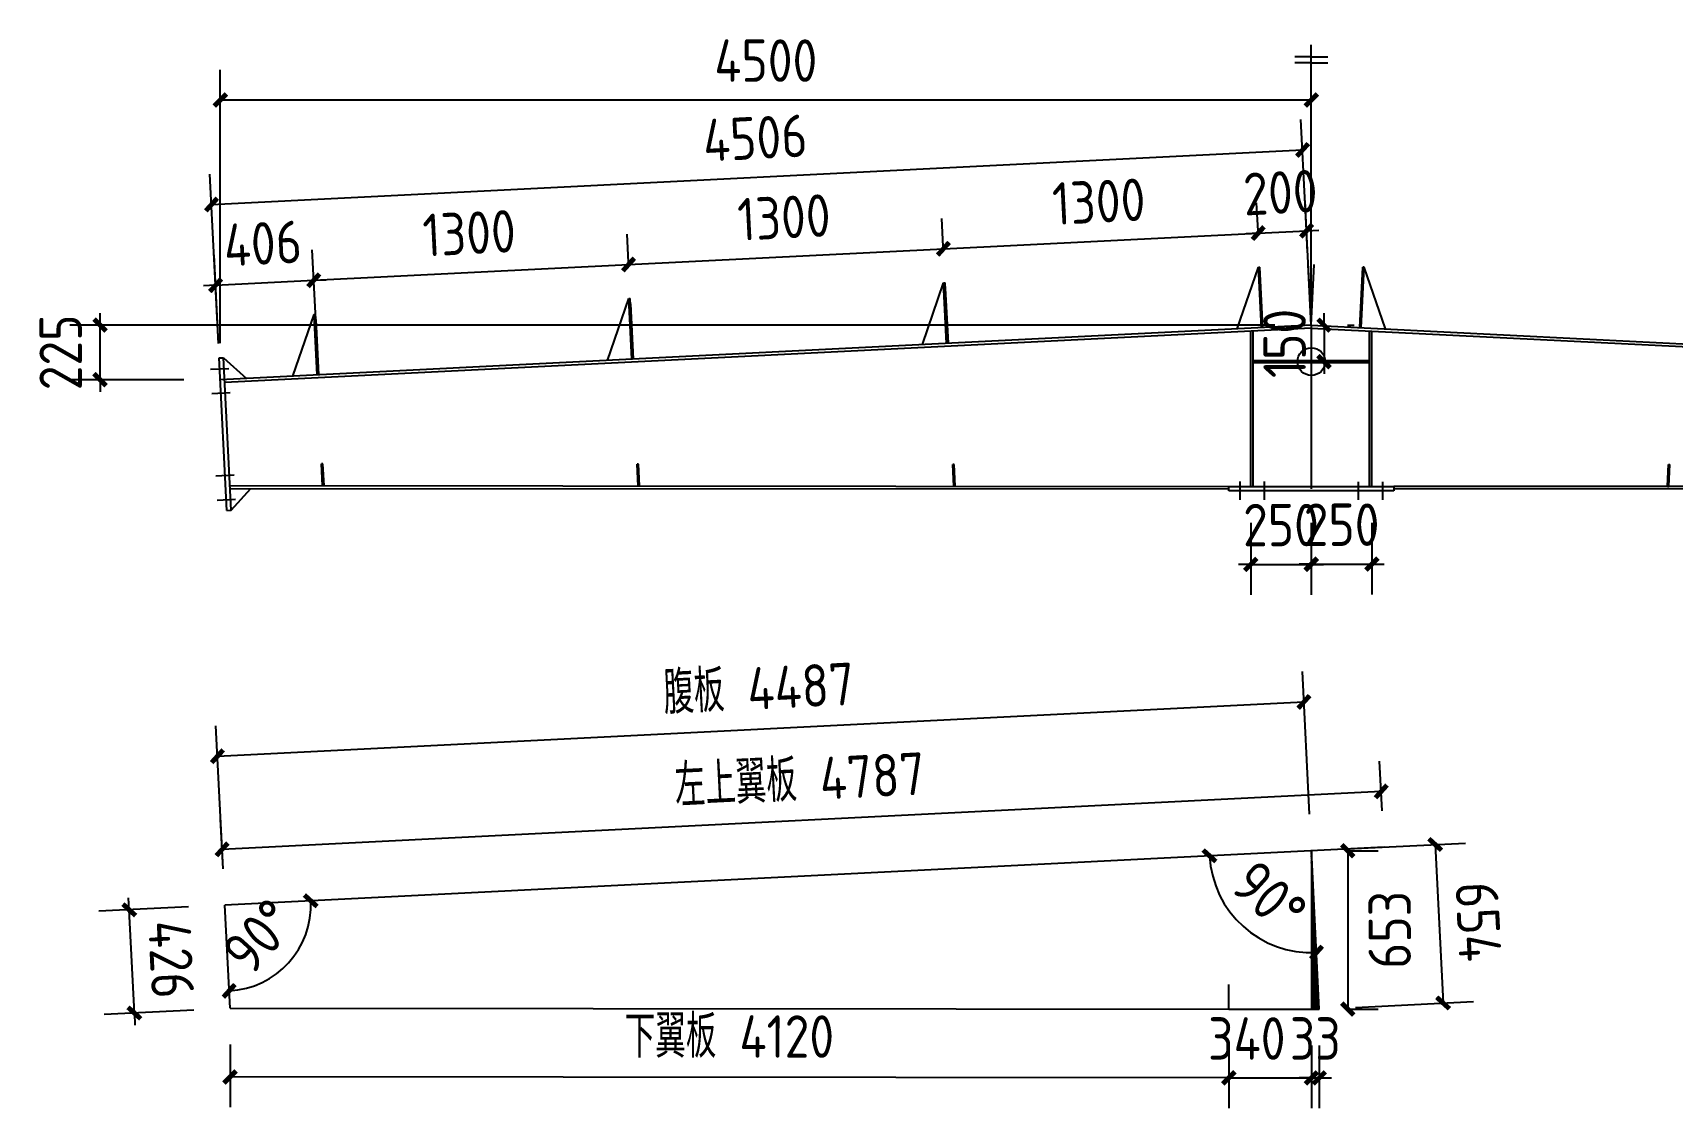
# Model space of a CAD drawing. Extents: x 102162 to 621267, y -39398 to 328893.
# Drawn here: x 444748 to 458272, y 264608 to 273478 of the extents above; entities that cross this region are included whole.
import ezdxf

# ---------------------------------------------------------------- set-up
doc = ezdxf.new("R2010")
doc.units = 0
doc.header["$LTSCALE"] = 1000
doc.header["$MEASUREMENT"] = 0
doc.styles.get("Standard").update_dxf_attribs({"font": 'gbenor.shx', "bigfont": 'gbcbig.shx'})
doc.dimstyles.get("Standard").update_dxf_attribs({"dimscale": 100, "dimtxt": 3.5, "dimasz": 1, "dimexe": 2.5, "dimexo": 3, "dimgap": 1.5, "dimtad": 1, "dimdec": 0, "dimzin": 0, "dimdsep": 46, "dimtxsty": 'Standard', "dimblk": 'ARCHTICK', "dimcen": 0.09, "dimadec": 0, "dimazin": 0, "dimtfac": 1, "dimtdec": 0, "dimtix": 1, "dimtmove": 2, "dimatfit": 3, "dimfxl": 1, "dimtolj": 1, "dimtzin": 0, "dimarcsym": 0})

# ---------------------------------------------------------------- blocks, each defined once
blk = doc.blocks.new('_ArchTick')
at = {"color": 0, "linetype": 'ByBlock', "const_width": 0.4}
blk.add_lwpolyline([(-0.5, -0.5), (0.5, 0.5)], dxfattribs=at)
blk = doc.blocks.new('*D1889')
at = {"color": 3, "lineweight": -2}
for p, q in [((446295, 270917), (446295, 273174)), ((455295, 271367), (455295, 273174)), ((446295, 272924), (455295, 272924))]:
    blk.add_line(p, q, dxfattribs=at)
at = {"layer": 'Defpoints', "color": 0}
for p in [(455295, 272924), (455295, 271067), (446295, 270617)]:
    blk.add_point(p, dxfattribs=at)
at = {"color": 3, "lineweight": -2, "xscale": 100, "yscale": 100, "zscale": 100, "rotation": 180}
blk.add_blockref('_ArchTick', (446295, 272924), dxfattribs=at)
at = {"color": 3, "lineweight": -2, "xscale": 100, "yscale": 100, "zscale": 100}
blk.add_blockref('_ArchTick', (455295, 272924), dxfattribs=at)
at = {"color": 0, "insert": (450795, 273249), "char_height": 350, "attachment_point": 5}
blk.add_mtext('\\A1;4500', dxfattribs=at)
blk = doc.blocks.new('*D1890')
at = {"color": 3, "lineweight": -2}
for p, q in [((455280, 271366), (455210, 272762)), ((446223, 272062), (455223, 272512)), ((446280, 270916), (446210, 272312))]:
    blk.add_line(p, q, dxfattribs=at)
at = {"layer": 'Defpoints', "color": 0}
for p in [(455223, 272512), (455295, 271067), (446295, 270617)]:
    blk.add_point(p, dxfattribs=at)
at = {"color": 3, "lineweight": -2, "xscale": 100, "yscale": 100, "zscale": 100}
for p, rotation in [((455223, 272512), 2.862405226112915), ((446223, 272062), 182.8624052261129)]:
    blk.add_blockref('_ArchTick', p, dxfattribs=dict(at, rotation=rotation))
at = {"color": 0, "insert": (450707, 272611), "char_height": 350, "attachment_point": 5, "rotation": 2.8624}
blk.add_mtext('\\A1;4506', dxfattribs=at)
blk = doc.blocks.new('*D1921')
at = {"color": 3, "lineweight": -2}
for p, q in [((446280, 270916), (446244, 271646)), ((447090, 270957), (447054, 271687)), ((446256, 271396), (447066, 271437)), ((447066, 271437), (447166, 271442)), ((446256, 271396), (446156, 271391))]:
    blk.add_line(p, q, dxfattribs=at)
at = {"layer": 'Defpoints', "color": 0}
for p in [(447066, 271437), (447105, 270657), (446295, 270617)]:
    blk.add_point(p, dxfattribs=at)
at = {"color": 3, "lineweight": -2, "xscale": 100, "yscale": 100, "zscale": 100}
for p, rotation in [((446256, 271396), 2.862405226114468), ((447066, 271437), 182.8624052261144)]:
    blk.add_blockref('_ArchTick', p, dxfattribs=dict(at, rotation=rotation))
at = {"color": 0, "insert": (446645, 271741), "char_height": 350, "attachment_point": 5, "rotation": 2.8624}
blk.add_mtext('\\A1;406', dxfattribs=at)
blk = doc.blocks.new('*D1922')
at = {"color": 3, "lineweight": -2}
for p, q in [((449662, 271586), (449651, 271816)), ((447090, 270957), (447054, 271687)), ((447066, 271437), (449663, 271567))]:
    blk.add_line(p, q, dxfattribs=at)
at = {"layer": 'Defpoints', "color": 0}
for p in [(449663, 271567), (449677, 271286), (447105, 270657)]:
    blk.add_point(p, dxfattribs=at)
at = {"color": 3, "lineweight": -2, "xscale": 100, "yscale": 100, "zscale": 100}
for p, rotation in [((449663, 271567), 2.862405226257479), ((447066, 271437), 182.8624052262575)]:
    blk.add_blockref('_ArchTick', p, dxfattribs=dict(at, rotation=rotation))
at = {"color": 0, "insert": (448348, 271826), "char_height": 350, "attachment_point": 5, "rotation": 2.8624}
blk.add_mtext('\\A1;1300', dxfattribs=at)
blk = doc.blocks.new('*D1923')
at = {"color": 3, "lineweight": -2}
for p, q in [((452259, 271716), (452247, 271946)), ((449662, 271586), (449651, 271816)), ((449663, 271567), (452260, 271697))]:
    blk.add_line(p, q, dxfattribs=at)
at = {"layer": 'Defpoints', "color": 0}
for p in [(452260, 271697), (452274, 271416), (449677, 271286)]:
    blk.add_point(p, dxfattribs=at)
at = {"color": 3, "lineweight": -2, "xscale": 100, "yscale": 100, "zscale": 100}
for p, rotation in [((452260, 271697), 2.862405226257479), ((449663, 271567), 182.8624052262575)]:
    blk.add_blockref('_ArchTick', p, dxfattribs=dict(at, rotation=rotation))
at = {"color": 0, "insert": (450945, 271956), "char_height": 350, "attachment_point": 5, "rotation": 2.8624}
blk.add_mtext('\\A1;1300', dxfattribs=at)
blk = doc.blocks.new('*D1924')
at = {"color": 3, "lineweight": -2}
for p, q in [((454856, 271846), (454844, 272076)), ((452259, 271716), (452247, 271946)), ((452260, 271697), (454857, 271826))]:
    blk.add_line(p, q, dxfattribs=at)
at = {"layer": 'Defpoints', "color": 0}
for p in [(454857, 271826), (454871, 271546), (452274, 271416)]:
    blk.add_point(p, dxfattribs=at)
at = {"color": 3, "lineweight": -2, "xscale": 100, "yscale": 100, "zscale": 100}
for p, rotation in [((454857, 271826), 2.862405226257479), ((452260, 271697), 182.8624052262575)]:
    blk.add_blockref('_ArchTick', p, dxfattribs=dict(at, rotation=rotation))
at = {"color": 0, "insert": (453542, 272086), "char_height": 350, "attachment_point": 5, "rotation": 2.8624}
blk.add_mtext('\\A1;1300', dxfattribs=at)
blk = doc.blocks.new('*D1925')
at = {"color": 3, "lineweight": -2}
for p, q in [((454856, 271846), (454844, 272076)), ((455265, 271666), (455244, 272096)), ((454857, 271826), (455256, 271846)), ((455256, 271846), (455356, 271851)), ((454857, 271826), (454757, 271821))]:
    blk.add_line(p, q, dxfattribs=at)
at = {"layer": 'Defpoints', "color": 0}
for p in [(455256, 271846), (454871, 271546), (455280, 271366)]:
    blk.add_point(p, dxfattribs=at)
at = {"color": 3, "lineweight": -2, "xscale": 100, "yscale": 100, "zscale": 100}
for p, rotation in [((454857, 271826), 2.862405226257474), ((455256, 271846), 182.8624052262575)]:
    blk.add_blockref('_ArchTick', p, dxfattribs=dict(at, rotation=rotation))
at = {"color": 0, "insert": (455040, 272161), "char_height": 350, "attachment_point": 5, "rotation": 2.8624}
blk.add_mtext('\\A1;200', dxfattribs=at)
blk = doc.blocks.new('*D1926')
at = {"color": 3, "lineweight": -2}
for p, q in [((454795, 269437), (454795, 268843)), ((455295, 269437), (455295, 268843)), ((454795, 269093), (454695, 269093)), ((454795, 269093), (455295, 269093)), ((455295, 269093), (455395, 269093))]:
    blk.add_line(p, q, dxfattribs=at)
at = {"layer": 'Defpoints', "color": 0}
for p in [(454795, 269737), (455295, 269737), (455295, 269093)]:
    blk.add_point(p, dxfattribs=at)
at = {"color": 3, "lineweight": -2, "xscale": 100, "yscale": 100, "zscale": 100}
blk.add_blockref('_ArchTick', (454795, 269093), dxfattribs=at)
at = {"color": 3, "lineweight": -2, "xscale": 100, "yscale": 100, "zscale": 100, "rotation": 180}
blk.add_blockref('_ArchTick', (455295, 269093), dxfattribs=at)
at = {"color": 0, "insert": (455045, 269418), "char_height": 350, "attachment_point": 5}
blk.add_mtext('\\A1;250', dxfattribs=at)
blk = doc.blocks.new('*D1927')
at = {"color": 3, "lineweight": -2}
for p, q in [((455400, 271067), (455400, 271167)), ((455400, 271067), (455400, 270766)), ((455595, 271067), (455650, 271067)), ((455400, 270766), (455400, 270666)), ((455595, 270766), (455650, 270766))]:
    blk.add_line(p, q, dxfattribs=at)
at = {"layer": 'Defpoints', "color": 0}
for p in [(455295, 271067), (455295, 270766), (455400, 270766)]:
    blk.add_point(p, dxfattribs=at)
at = {"color": 3, "lineweight": -2, "xscale": 100, "yscale": 100, "zscale": 100}
for p, rotation in [((455400, 271067), 270), ((455400, 270766), 90)]:
    blk.add_blockref('_ArchTick', p, dxfattribs=dict(at, rotation=rotation))
at = {"color": 0, "insert": (455075, 270916), "char_height": 350, "attachment_point": 5, "rotation": 90}
blk.add_mtext('\\A1;150', dxfattribs=at)
blk = doc.blocks.new('*D1928')
at = {"color": 3, "lineweight": -2}
for p, q in [((455295, 269437), (455295, 268846)), ((455795, 269437), (455795, 268846)), ((455295, 269096), (455195, 269096)), ((455295, 269096), (455795, 269096)), ((455795, 269096), (455895, 269096))]:
    blk.add_line(p, q, dxfattribs=at)
at = {"layer": 'Defpoints', "color": 0}
for p in [(455295, 269737), (455795, 269737), (455795, 269096)]:
    blk.add_point(p, dxfattribs=at)
at = {"color": 3, "lineweight": -2, "xscale": 100, "yscale": 100, "zscale": 100}
blk.add_blockref('_ArchTick', (455295, 269096), dxfattribs=at)
at = {"color": 3, "lineweight": -2, "xscale": 100, "yscale": 100, "zscale": 100, "rotation": 180}
blk.add_blockref('_ArchTick', (455795, 269096), dxfattribs=at)
at = {"color": 0, "insert": (455545, 269421), "char_height": 350, "attachment_point": 5}
blk.add_mtext('\\A1;250', dxfattribs=at)
blk = doc.blocks.new('*D1891')
at = {"color": 3, "lineweight": -2}
for p, q in [((445303, 271067), (445303, 271167)), ((454995, 271067), (445053, 271067)), ((445303, 270617), (445303, 271067)), ((445995, 270617), (445053, 270617)), ((445303, 270617), (445303, 270517))]:
    blk.add_line(p, q, dxfattribs=at)
at = {"layer": 'Defpoints', "color": 0}
for p in [(445303, 271067), (455295, 271067), (446295, 270617)]:
    blk.add_point(p, dxfattribs=at)
at = {"color": 3, "lineweight": -2, "xscale": 100, "yscale": 100, "zscale": 100}
for p, rotation in [((445303, 271067), 270), ((445303, 270617), 90)]:
    blk.add_blockref('_ArchTick', p, dxfattribs=dict(at, rotation=rotation))
at = {"color": 0, "insert": (444978, 270842), "char_height": 350, "attachment_point": 5, "rotation": 90}
blk.add_mtext('\\A1;225', dxfattribs=at)
blk = doc.blocks.new('*D3600')
at = {"color": 3, "lineweight": -2}
for p, q in [((446375, 265133), (446375, 264616)), ((454615, 265126), (454615, 264609)), ((454615, 264859), (446375, 264866))]:
    blk.add_line(p, q, dxfattribs=at)
at = {"layer": 'Defpoints', "color": 0}
for p in [(446375, 265433), (454616, 265426), (446375, 264866)]:
    blk.add_point(p, dxfattribs=at)
at = {"color": 3, "lineweight": -2, "xscale": 100, "yscale": 100, "zscale": 100}
for p, rotation in [((446375, 264866), 179.9520881201546), ((454615, 264859), 359.9520881201546)]:
    blk.add_blockref('_ArchTick', p, dxfattribs=dict(at, rotation=rotation))
at = {"color": 0, "insert": (450495, 265199), "char_height": 350, "attachment_point": 5, "rotation": 359.9521}
blk.add_mtext('\\A1;下翼板 4120', dxfattribs=at)
blk = doc.blocks.new('*D3601')
at = {"color": 3, "lineweight": -2}
for p, q in [((455880, 267061), (455859, 267471)), ((455872, 267221), (446310, 266743)), ((446318, 266583), (446297, 266993))]:
    blk.add_line(p, q, dxfattribs=at)
at = {"layer": 'Defpoints', "color": 0}
for p in [(446310, 266743), (455895, 266762), (446333, 266284)]:
    blk.add_point(p, dxfattribs=at)
at = {"color": 3, "lineweight": -2, "xscale": 100, "yscale": 100, "zscale": 100}
for p, rotation in [((455872, 267221), 2.862405226111831), ((446310, 266743), 182.8624052261118)]:
    blk.add_blockref('_ArchTick', p, dxfattribs=dict(at, rotation=rotation))
at = {"color": 0, "insert": (451074, 267318), "char_height": 350, "attachment_point": 5, "rotation": 2.8624}
blk.add_mtext('\\A1;左上翼板 4787', dxfattribs=at)
blk = doc.blocks.new('*D3602')
at = {"color": 3, "lineweight": -2}
for p, q in [((445544, 266244), (445539, 266344)), ((446033, 266269), (445294, 266232)), ((445586, 265393), (445544, 266244)), ((446076, 265418), (445337, 265381)), ((445586, 265393), (445591, 265294))]:
    blk.add_line(p, q, dxfattribs=at)
at = {"layer": 'Defpoints', "color": 0}
for p in [(445544, 266244), (446333, 266284), (446375, 265433)]:
    blk.add_point(p, dxfattribs=at)
at = {"color": 3, "lineweight": -2, "xscale": 100, "yscale": 100, "zscale": 100}
for p, rotation in [((445544, 266244), 272.8624052261112), ((445586, 265393), 92.86240522611114)]:
    blk.add_blockref('_ArchTick', p, dxfattribs=dict(at, rotation=rotation))
at = {"color": 0, "insert": (445890, 265835), "char_height": 350, "attachment_point": 5, "rotation": 272.8624}
blk.add_mtext('\\A1;426', dxfattribs=at)
blk = doc.blocks.new('*D3603')
at = {"color": 3, "lineweight": -2}
for p, q in [((454616, 265126), (454616, 264608)), ((455296, 265126), (455296, 264608)), ((454616, 264858), (455296, 264858))]:
    blk.add_line(p, q, dxfattribs=at)
at = {"layer": 'Defpoints', "color": 0}
for p in [(454616, 265426), (455296, 265426), (455296, 264858)]:
    blk.add_point(p, dxfattribs=at)
at = {"color": 3, "lineweight": -2, "xscale": 100, "yscale": 100, "zscale": 100, "rotation": 180}
blk.add_blockref('_ArchTick', (454616, 264858), dxfattribs=at)
at = {"color": 3, "lineweight": -2, "xscale": 100, "yscale": 100, "zscale": 100}
blk.add_blockref('_ArchTick', (455296, 264858), dxfattribs=at)
at = {"color": 0, "insert": (454763, 265183), "char_height": 350, "attachment_point": 5}
blk.add_mtext('\\A1;340', dxfattribs=at)
blk = doc.blocks.new('*D3604')
at = {"color": 0, "lineweight": -2}
blk.add_arc((446333, 266284), 709, 272.8624, 2.8624, dxfattribs=at)
at = {"layer": 'Defpoints', "color": 0}
for p in [(455895, 266762), (446333, 266284), (446333, 266284), (446717, 265688), (446375, 265433)]:
    blk.add_point(p, dxfattribs=at)
at = {"color": 0, "lineweight": -2, "xscale": 100, "yscale": 100, "zscale": 100}
for p, rotation in [((447041, 266319), 92.8624052261119), ((446368, 265576), 182.8624052261101)]:
    blk.add_blockref('_ArchTick', p, dxfattribs=dict(at, rotation=rotation))
at = {"color": 0, "insert": (446618, 266026), "char_height": 350, "attachment_point": 5, "rotation": 47.8624}
blk.add_mtext('\\A1;90°', dxfattribs=at)
blk = doc.blocks.new('*D3605')
at = {"color": 0, "lineweight": -2}
blk.add_arc((455296, 266732), 841, 182.8624, 272.8624, dxfattribs=at)
at = {"layer": 'Defpoints', "color": 0}
for p in [(455296, 266732), (455895, 266762), (446333, 266284), (454589, 266275), (455361, 265425)]:
    blk.add_point(p, dxfattribs=at)
at = {"color": 0, "lineweight": -2, "xscale": 100, "yscale": 100, "zscale": 100}
for p, rotation in [((454455, 266690), 92.86240522611202), ((455338, 265892), 2.862405226109273)]:
    blk.add_blockref('_ArchTick', p, dxfattribs=dict(at, rotation=rotation))
at = {"color": 0, "insert": (454949, 266349), "char_height": 350, "attachment_point": 5, "rotation": 317.8624}
blk.add_mtext('\\A1;90°', dxfattribs=at)
blk = doc.blocks.new('*D3606')
at = {"color": 3, "lineweight": -2}
for p, q in [((455596, 266732), (455846, 266732)), ((455596, 266732), (455596, 265426)), ((455596, 265426), (455846, 265426))]:
    blk.add_line(p, q, dxfattribs=at)
at = {"layer": 'Defpoints', "color": 0}
for p in [(455296, 266732), (455296, 265426), (455596, 265426)]:
    blk.add_point(p, dxfattribs=at)
at = {"color": 3, "lineweight": -2, "xscale": 100, "yscale": 100, "zscale": 100}
for p, rotation in [((455596, 266732), 90), ((455596, 265426), 270)]:
    blk.add_blockref('_ArchTick', p, dxfattribs=dict(at, rotation=rotation))
at = {"color": 0, "insert": (455942, 266079), "char_height": 350, "attachment_point": 5, "rotation": 90}
blk.add_mtext('\\A1;653', dxfattribs=at)
blk = doc.blocks.new('*D3607')
at = {"color": 3, "lineweight": -2}
for p, q in [((455595, 266747), (456566, 266795)), ((456317, 266783), (456382, 265476)), ((455660, 265440), (456632, 265489))]:
    blk.add_line(p, q, dxfattribs=at)
at = {"layer": 'Defpoints', "color": 0}
for p in [(455296, 266732), (455361, 265425), (456382, 265476)]:
    blk.add_point(p, dxfattribs=at)
at = {"color": 3, "lineweight": -2, "xscale": 100, "yscale": 100, "zscale": 100}
for p, rotation in [((456317, 266783), 92.86240522610859), ((456382, 265476), 272.8624052261086)]:
    blk.add_blockref('_ArchTick', p, dxfattribs=dict(at, rotation=rotation))
at = {"color": 0, "insert": (456674, 266146), "char_height": 350, "attachment_point": 5, "rotation": 272.8624}
blk.add_mtext('\\A1;654', dxfattribs=at)
blk = doc.blocks.new('*D3597')
at = {"color": 3, "lineweight": -2}
for p, q in [((455296, 265126), (455296, 264608)), ((455361, 265126), (455361, 264608)), ((455296, 264858), (455196, 264858)), ((455296, 264858), (455361, 264858)), ((455361, 264858), (455461, 264858))]:
    blk.add_line(p, q, dxfattribs=at)
at = {"layer": 'Defpoints', "color": 0}
for p in [(455296, 265426), (455361, 265426), (455361, 264858)]:
    blk.add_point(p, dxfattribs=at)
at = {"color": 3, "lineweight": -2, "xscale": 100, "yscale": 100, "zscale": 100}
blk.add_blockref('_ArchTick', (455296, 264858), dxfattribs=at)
at = {"color": 3, "lineweight": -2, "xscale": 100, "yscale": 100, "zscale": 100, "rotation": 180}
blk.add_blockref('_ArchTick', (455361, 264858), dxfattribs=at)
at = {"color": 0, "insert": (455328, 265183), "char_height": 350, "attachment_point": 5}
blk.add_mtext('\\A1;33', dxfattribs=at)
blk = doc.blocks.new('*D3599')
at = {"color": 3, "lineweight": -2}
for p, q in [((455281, 267032), (455222, 268209)), ((446271, 267511), (455234, 267959)), ((446318, 266583), (446259, 267761))]:
    blk.add_line(p, q, dxfattribs=at)
at = {"layer": 'Defpoints', "color": 0}
for p in [(455234, 267959), (455296, 266732), (446333, 266284)]:
    blk.add_point(p, dxfattribs=at)
at = {"color": 3, "lineweight": -2, "xscale": 100, "yscale": 100, "zscale": 100}
for p, rotation in [((455234, 267959), 2.862405226111834), ((446271, 267511), 182.8624052261118)]:
    blk.add_blockref('_ArchTick', p, dxfattribs=dict(at, rotation=rotation))
at = {"color": 0, "insert": (450736, 268071), "char_height": 350, "attachment_point": 5, "rotation": 2.8624}
blk.add_mtext('\\A1;腹板 4487', dxfattribs=at)

msp = doc.modelspace()

# ---------------------------------------------------------------- hatches: boundary and pattern name
h = msp.add_hatch()
h.set_pattern_fill('ANSI31', color=256, scale=2, style=0)
h.set_pattern_definition([(45, (23630.636, 248167.8104), (-2.24506403, 2.24506403), [])])
h.paths.add_polyline_path([(455295.5, 265425.9), (455360.8, 265425.9), (455295.5, 266731.9)])

# ---------------------------------------------------------------- linework, layer by layer
for p, q in [((455295, 271066.7), (455295, 273379.6)), ((455295, 273279.6), (455158.3, 273279.6)), ((455295, 273229.6), (455158.3, 273229.6)), ((455295, 273279.6), (455431.7, 273279.6)), ((455295, 273229.6), (455431.7, 273229.6)), ((455295, 271066.7), (446295, 270616.7)), ((455295, 271042.7), (446332.2, 270594.5)), ((455295, 271066.7), (464295, 270616.7)), ((455295, 271042.7), (464257.9, 270594.5)), ((446374.7, 269743.6), (454615, 269736.7)), ((446375.9, 269719.6), (454615, 269716.9)), ((464215.3, 269743.6), (455975, 269736.7)), ((464214.1, 269719.6), (455975, 269716.9)), ((455894.8, 266761.9), (446332.7, 266283.8)), ((454615.5, 265425.9), (454615.5, 265627.6)), ((446375.2, 265432.8), (455360.8, 265425.3))]:
    msp.add_line(p, q)
at = {"color": 2}
for p, q in [((454683.8, 271036.1), (454858.6, 271545.5)), ((454858.6, 271545.5), (454870.6, 271546.1)), ((454883.5, 271046.1), (454858.6, 271545.5)), ((454895.5, 271046.7), (454870.6, 271546.1)), ((455295, 271066.7), (455270.1, 271566.1)), ((455295, 271066.7), (455320, 271566.1)), ((455694.5, 271046.7), (455719.5, 271546.1)), ((455706.5, 271046.1), (455731.5, 271545.5)), ((455731.5, 271545.5), (455719.5, 271546.1)), ((455906.3, 271036.1), (455731.5, 271545.5)), ((452087, 270906.3), (452261.8, 271415.6)), ((452261.8, 271415.6), (452273.8, 271416.2)), ((452286.8, 270916.3), (452261.8, 271415.6)), ((452298.8, 270916.9), (452273.8, 271416.2)), ((452276, 271373.2), (452298.8, 270916.9)), ((449490.3, 270776.4), (449665.1, 271285.8)), ((449665.1, 271285.8), (449677.1, 271286.4)), ((449690, 270786.4), (449665.1, 271285.8)), ((449702, 270787), (449677.1, 271286.4)), ((449679.2, 271243.3), (449702, 270787)), ((446893.5, 270646.6), (447068.3, 271156)), ((447068.3, 271156), (447080.3, 271156.6)), ((447093.3, 270656.6), (447068.3, 271156)), ((447105.3, 270657.2), (447080.3, 271156.6)), ((447082.5, 271113.5), (447105.3, 270657.2)), ((455295, 271066.7), (455295, 269716.7)), ((454795.1, 269736.7), (454795.1, 271017.7)), ((454815.1, 269736.7), (454815.1, 271017.7)), ((455775, 269736.7), (455775, 271018.7)), ((455795, 269736.7), (455795, 271017.7)), ((446286, 270796.5), (446322, 270798.3)), ((446349, 269538), (446286, 270796.5)), ((446384.9, 269539.8), (446322, 270798.3)), ((446322, 270798.3), (446510.8, 270627.5)), ((454815.1, 270774.3), (455775, 270774.3)), ((454815.1, 270758.3), (455775, 270758.3)), ((446214.6, 270702.8), (446366.4, 270710.4)), ((446224.6, 270503), (446376.4, 270510.6)), ((446258.6, 269823.9), (446410.4, 269831.5)), ((447139, 269742.9), (447130, 269922.9)), ((447142, 269922.9), (447130, 269922.9)), ((447151, 269742.9), (447142, 269922.9)), ((449742.3, 269740.8), (449733.3, 269920.8)), ((449745.3, 269920.8), (449733.3, 269920.8)), ((449754.3, 269740.7), (449745.3, 269920.8)), ((452345.7, 269738.6), (452336.7, 269918.6)), ((452348.7, 269918.6), (452336.7, 269918.6)), ((452357.7, 269738.6), (452348.7, 269918.6)), ((458232.4, 269738.6), (458241.4, 269918.6)), ((458241.4, 269918.6), (458253.4, 269918.6)), ((458244.4, 269738.6), (458253.4, 269918.6)), ((446384.9, 269539.8), (446547.5, 269719.5)), ((447151, 269742.9), (447139, 269742.9)), ((449754.3, 269740.7), (449742.3, 269740.8)), ((452357.7, 269738.6), (452345.7, 269738.6)), ((454615, 269700.7), (454615, 269736.7)), ((454615, 269736.7), (455975, 269736.7)), ((455295, 269700.7), (454615, 269700.7)), ((454705, 269776.6), (454705, 269624.7)), ((454905, 269776.6), (454905, 269624.7)), ((455975, 269700.7), (455295, 269700.7)), ((455685, 269624.7), (455685, 269775.6)), ((455885, 269624.7), (455885, 269775.6)), ((455975, 269736.7), (455975, 269700.7)), ((458232.4, 269738.6), (458244.4, 269738.6)), ((446268.6, 269624.1), (446420.4, 269631.7)), ((446349, 269538), (446384.9, 269539.8)), ((455295.5, 266731.9), (455295.5, 265425.9)), ((455360.8, 265425.3), (455295.5, 266731.9)), ((446375.2, 265432.8), (446332.7, 266283.8)), ((454615.5, 265425.9), (455360.8, 265425.9))]:
    msp.add_line(p, q, dxfattribs=at)
at = {"color": 4}
msp.add_line((455295, 270766.3), (454815.1, 270766.3), dxfattribs=at)
at = {"color": 1}
msp.add_line((454815.1, 270766.3), (455775, 270766.3), dxfattribs=at)
msp.add_circle((455295, 270766.3), 114)

# ---------------------------------------------------------------- dimensions: what is measured, and where the dimension line sits
for base, p1, p2, picture, middle in [((455295, 272923.6), (446295, 270616.7), (455295, 271066.7), '*D1889', (450795, 273248.6)), ((455295, 269092.8), (454795.1, 269736.7), (455295, 269736.7), '*D1926', (455045.1, 269417.8)), ((455795, 269096.1), (455295, 269736.7), (455795, 269736.7), '*D1928', (455545, 269421.1))]:
    dim = msp.add_linear_dim(base=base, p1=p1, p2=p2, dimstyle='Standard', override={"dimlfac": 0.5, "dimclrd": 3, "dimclre": 3})
    dim.commit()
    dim.dimension.update_dxf_attribs({"geometry": picture, "text_midpoint": middle})
for p1, p2, distance, picture, middle in [((446295, 270616.7), (455295, 271066.7), 1447, '*D1890', (450706.5, 272611.4)), ((446295, 270616.7), (447105.3, 270657.2), 780.7, '*D1921', (446644.9, 271741.3)), ((455295.5, 266731.9), (455360.8, 265425.3), 1022.3, '*D3607', (456673.8, 266145.9)), ((446375.2, 265432.8), (446332.7, 266283.8), 789.7, '*D3602', (445889.8, 265835.1)), ((455295.5, 265425.9), (455360.8, 265425.9), -567.9, '*D3597', (455328.2, 265183.1))]:
    dim = msp.add_aligned_dim(p1=p1, p2=p2, distance=distance, dimstyle='Standard', override={"dimlfac": 0.5, "dimclrd": 3, "dimclre": 3})
    dim.commit()
    dim.dimension.update_dxf_attribs({"geometry": picture, "text_midpoint": middle})
for base, p1, p2, angle, picture, middle in [((455256, 271846.5), (454870.6, 271546.1), (455280.1, 271366.3), 182.86241, '*D1925', (455040.1, 272161.1)), ((454856.5, 271826.5), (452273.8, 271416.2), (454870.6, 271546.1), 182.86241, '*D1924', (453541.9, 272086.2)), ((452259.8, 271696.6), (449677.1, 271286.4), (452273.8, 271416.2), 182.86241, '*D1923', (450945.2, 271956.3)), ((449663, 271566.8), (447105.3, 270657.2), (449677.1, 271286.4), 182.86241, '*D1922', (448348.4, 271826.5)), ((455399.7, 270766.3), (455295, 271066.7), (455295, 270766.3), 90, '*D1927', (455074.7, 270916.5)), ((445302.8, 271066.7), (446295, 270616.7), (455295, 271066.7), 90, '*D1891', (444977.8, 270841.7))]:
    dim = msp.add_linear_dim(base=base, p1=p1, p2=p2, angle=angle, dimstyle='Standard', override={"dimlfac": 0.5, "dimclrd": 3, "dimclre": 3})
    dim.commit()
    dim.dimension.update_dxf_attribs({"geometry": picture, "text_midpoint": middle})
for p1, p2, distance, text, picture, middle in [((446332.7, 266283.8), (455295.5, 266731.9), 1228.7, '腹板 4487', '*D3599', (450735.9, 268071.2)), ((455894.8, 266761.9), (446332.7, 266283.8), -460, '左上翼板 4787', '*D3601', (451073.9, 267318.4)), ((454615.5, 265425.9), (446375.2, 265432.8), 567.2, '下翼板 4120', '*D3600', (450495.2, 265198.7))]:
    dim = msp.add_aligned_dim(p1=p1, p2=p2, distance=distance, text=text, dimstyle='Standard', override={"dimlfac": 0.5, "dimclrd": 3, "dimclre": 3})
    dim.commit()
    dim.dimension.update_dxf_attribs({"geometry": picture, "text_midpoint": middle})
for base, line1, picture, middle in [((446717.5, 265688.1), ((446375.2, 265432.8), (446332.7, 266283.8)), '*D3604', (446617.5, 266026)), ((454588.9, 266275.4), ((455360.8, 265425.3), (455295.5, 266731.9)), '*D3605', (454949.1, 266349.1))]:
    dim = msp.add_angular_dim_2l(base=base, line1=line1, line2=((455894.8, 266761.9), (446332.7, 266283.8)), dimstyle='Standard', dxfattribs=at)
    dim.commit()
    dim.dimension.update_dxf_attribs({"geometry": picture, "text_midpoint": middle})
for base, p1, angle, picture, middle, dimtype in [((455595.5, 265425.9), (455295.5, 266731.9), 90, '*D3606', (455941.6, 266078.9), 160), ((455295.5, 264858.1), (454615.5, 265425.9), 0, '*D3603', (454762.9, 265183.1), 161)]:
    dim = msp.add_linear_dim(base=base, p1=p1, p2=(455295.5, 265425.9), angle=angle, dimstyle='Standard', override={"dimlfac": 0.5, "dimclrd": 3, "dimclre": 3})
    dim.commit()
    dim.dimension.update_dxf_attribs({"geometry": picture, "text_midpoint": middle, "dimtype": dimtype})

doc.saveas('drawing.dxf')
